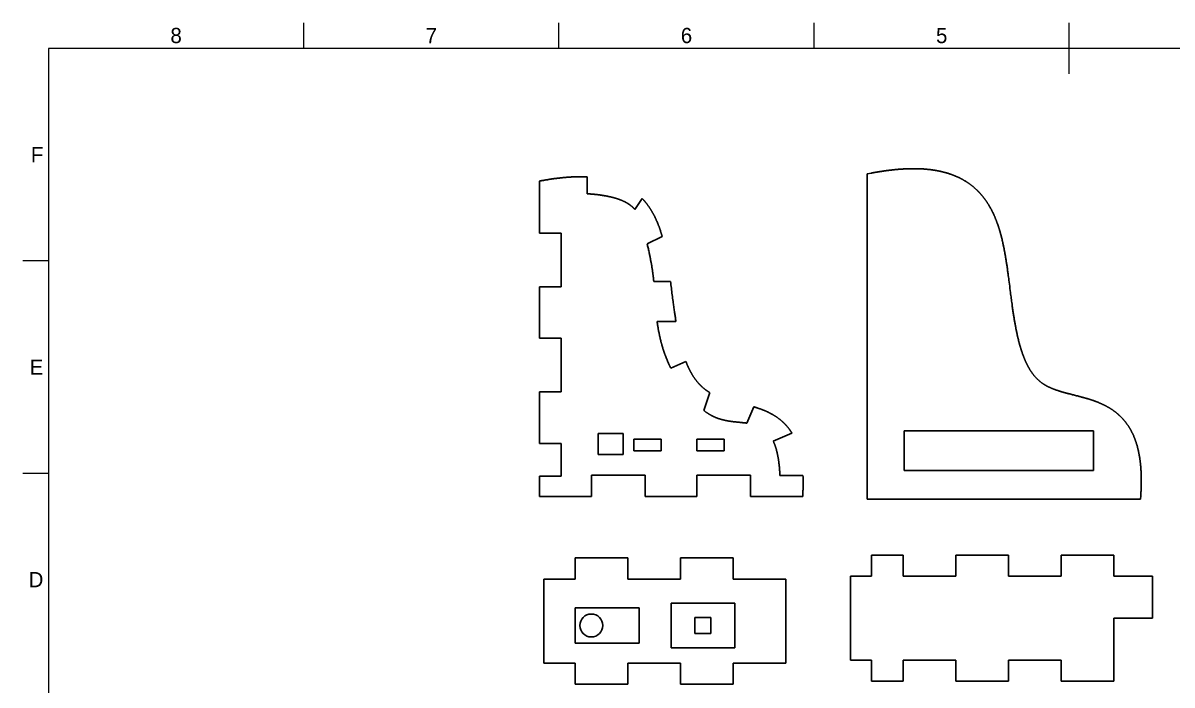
# Model space of a CAD drawing. Header units: inches. Extents: x 0.3 to 16.7, y 0.3 to 10.7.
# Drawn here: x 0.3 to 9.31, y 5.51 to 10.7 of the extents above; entities that cross this region are included whole.
import ezdxf

# ---------------------------------------------------------------- set-up
doc = ezdxf.new("R2010")
doc.units = ezdxf.units.IN
doc.header["$LTSCALE"] = 0.03937
doc.header["$MEASUREMENT"] = 0
doc.layers.add('Border', color=7, linetype='Continuous')
doc.layers.add('Geometries', color=7, linetype='Continuous')
doc.styles.add('Shapr1', font='txt', dxfattribs={"height": 0.119625})

msp = doc.modelspace()

# ---------------------------------------------------------------- linework, layer by layer
at = {"layer": 'Border', "linetype": 'Continuous', "lineweight": 15}
for p, q in [((2.5, 10.5), (2.5, 10.7)), ((4.5, 10.5), (4.5, 10.7)), ((6.5, 10.5), (6.5, 10.7)), ((8.5, 10.3), (8.5, 10.7)), ((16.5, 10.5), (0.5, 10.5)), ((0.5, 10.5), (0.5, 0.5)), ((0.5, 8.8333), (0.3, 8.8333)), ((0.5, 7.1667), (0.3, 7.1667))]:
    msp.add_line(p, q, dxfattribs=at)
at = {"layer": 'Geometries', "linetype": 'Continuous', "lineweight": 25}
for p, q in [((4.3483, 9.4599), (4.3483, 9.0515)), ((4.7213, 9.3598), (4.7213, 9.4928)), ((6.9159, 9.516), (6.9159, 6.9655)), ((5.1528, 9.3231), (5.0953, 9.2364)), ((4.5174, 9.0515), (4.3483, 9.0515)), ((4.5174, 9.0515), (4.5174, 8.6307)), ((5.3094, 9.0263), (5.1918, 8.9682)), ((5.3746, 8.6732), (5.2434, 8.6732)), ((4.3483, 8.6307), (4.3483, 8.2265)), ((4.3483, 8.6307), (4.5174, 8.6307)), ((5.4177, 8.3575), (5.2699, 8.3575)), ((4.5174, 8.2265), (4.3483, 8.2265)), ((4.5174, 8.2265), (4.5174, 7.8057)), ((5.495, 8.0448), (5.3776, 7.9911)), ((4.3483, 7.8057), (4.3483, 7.4015)), ((4.3483, 7.8057), (4.5174, 7.8057)), ((5.683, 7.8009), (5.6358, 7.6598)), ((5.9732, 7.5607), (6.0272, 7.6895)), ((4.8067, 7.3149), (4.8067, 7.4799)), ((5.0044, 7.4799), (4.8067, 7.4799)), ((5.0044, 7.4799), (5.0044, 7.3149)), ((6.3261, 7.4834), (6.1804, 7.4188)), ((7.2047, 7.5018), (7.2047, 7.1883)), ((8.6897, 7.5018), (7.2047, 7.5018)), ((8.6897, 7.1883), (8.6897, 7.5018)), ((4.5174, 7.4015), (4.3483, 7.4015)), ((4.5174, 7.4015), (4.5174, 7.1457)), ((5.0867, 7.4345), (5.0867, 7.3437)), ((5.3012, 7.4345), (5.0867, 7.4345)), ((5.3012, 7.3437), (5.3012, 7.4345)), ((5.7962, 7.4345), (5.5817, 7.4345)), ((5.5817, 7.4345), (5.5817, 7.3437)), ((5.7962, 7.3437), (5.7962, 7.4345)), ((5.0044, 7.3149), (4.8067, 7.3149)), ((5.0867, 7.3437), (5.3012, 7.3437)), ((5.5817, 7.3437), (5.7962, 7.3437)), ((4.3483, 7.1457), (4.3483, 6.9849)), ((4.3483, 7.1457), (4.5174, 7.1457)), ((4.7567, 6.9849), (4.7567, 7.154)), ((4.7567, 7.154), (5.1774, 7.154)), ((5.1774, 7.154), (5.1774, 6.9849)), ((5.5817, 7.154), (6.0024, 7.154)), ((5.5817, 6.9849), (5.5817, 7.154)), ((6.0024, 7.154), (6.0024, 6.9849)), ((6.2323, 7.1498), (6.4128, 7.1498)), ((7.2047, 7.1883), (8.6897, 7.1883)), ((4.3483, 6.9849), (4.7567, 6.9849)), ((5.1774, 6.9849), (5.5817, 6.9849)), ((6.0024, 6.9849), (6.4108, 6.9849)), ((9.0584, 6.9655), (6.9159, 6.9655)), ((4.6284, 6.5033), (5.0409, 6.5033)), ((4.6284, 6.5033), (4.6284, 6.3383)), ((5.0409, 6.5033), (5.0409, 6.3383)), ((5.4534, 6.5033), (5.4534, 6.3383)), ((5.4534, 6.5033), (5.8659, 6.5033)), ((5.8659, 6.5033), (5.8659, 6.3383)), ((6.9507, 6.3609), (6.9507, 6.5259)), ((7.1982, 6.5259), (6.9507, 6.5259)), ((7.1982, 6.5259), (7.1982, 6.3609)), ((7.6107, 6.5259), (7.6107, 6.3609)), ((8.0232, 6.5259), (7.6107, 6.5259)), ((8.0232, 6.5259), (8.0232, 6.3609)), ((8.4357, 6.5259), (8.4357, 6.3609)), ((8.8482, 6.5259), (8.4357, 6.5259)), ((8.8482, 6.5259), (8.8482, 6.3609)), ((4.3816, 5.6783), (4.3816, 6.3383)), ((4.6284, 6.3383), (4.3816, 6.3383)), ((5.4534, 6.3383), (5.0409, 6.3383)), ((6.2784, 6.3383), (5.8659, 6.3383)), ((6.2784, 5.6783), (6.2784, 6.3383)), ((6.9507, 6.3609), (6.7857, 6.3609)), ((6.7857, 5.7009), (6.7857, 6.3609)), ((7.1982, 6.3609), (7.6107, 6.3609)), ((8.0232, 6.3609), (8.4357, 6.3609)), ((8.8482, 6.3609), (9.1511, 6.3609)), ((9.1511, 6.0309), (9.1511, 6.3609)), ((5.8787, 6.1488), (5.3787, 6.1488)), ((5.3787, 6.1488), (5.3787, 5.7988)), ((5.8787, 5.7988), (5.8787, 6.1488)), ((4.6287, 6.1113), (5.1287, 6.1113)), ((4.6287, 5.8363), (4.6287, 6.1113)), ((5.1287, 6.1113), (5.1287, 5.8363)), ((5.5662, 6.0363), (5.5662, 5.9113)), ((5.6912, 6.0363), (5.5662, 6.0363)), ((5.6912, 5.9113), (5.6912, 6.0363)), ((9.1511, 6.0309), (8.8482, 6.0309)), ((8.8482, 5.5359), (8.8482, 6.0309)), ((5.5662, 5.9113), (5.6912, 5.9113)), ((5.1287, 5.8363), (4.6287, 5.8363)), ((5.3787, 5.7988), (5.8787, 5.7988)), ((4.3816, 5.6783), (4.6284, 5.6783)), ((4.6284, 5.5133), (4.6284, 5.6783)), ((5.0409, 5.5133), (5.0409, 5.6783)), ((5.0409, 5.6783), (5.4534, 5.6783)), ((5.4534, 5.5133), (5.4534, 5.6783)), ((5.8659, 5.5133), (5.8659, 5.6783)), ((5.8659, 5.6783), (6.2784, 5.6783)), ((6.9507, 5.7009), (6.7857, 5.7009)), ((6.9507, 5.5359), (6.9507, 5.7009)), ((7.6107, 5.7009), (7.1982, 5.7009)), ((7.1982, 5.5359), (7.1982, 5.7009)), ((7.6107, 5.5359), (7.6107, 5.7009)), ((8.4357, 5.7009), (8.0232, 5.7009)), ((8.0232, 5.5359), (8.0232, 5.7009)), ((8.4357, 5.5359), (8.4357, 5.7009)), ((5.0409, 5.5133), (4.6284, 5.5133)), ((5.4534, 5.5133), (5.8659, 5.5133)), ((6.9507, 5.5359), (7.1982, 5.5359)), ((7.6107, 5.5359), (8.0232, 5.5359)), ((8.8482, 5.5359), (8.4357, 5.5359))]:
    msp.add_line(p, q, dxfattribs=at)
at = {"layer": 'Geometries', "linetype": 'Continuous', "lineweight": 25, "flags": 128}
for points in [[(6.9159, 9.516), (6.9493, 9.5223), (6.956, 9.5236), (6.9627, 9.5248), (6.9694, 9.526), (6.9761, 9.5272), (6.9828, 9.5284), (6.9884, 9.5294), (6.9939, 9.5303), (6.9995, 9.5313), (7.0051, 9.5322), (7.0107, 9.5331), (7.0163, 9.5341), (7.0219, 9.5349), (7.0275, 9.5358), (7.0331, 9.5367), (7.0387, 9.5375), (7.0444, 9.5384), (7.05, 9.5392), (7.0556, 9.54), (7.0612, 9.5408), (7.0668, 9.5415), (7.0724, 9.5423), (7.0781, 9.543), (7.0837, 9.5437), (7.0893, 9.5444), (7.0949, 9.5451), (7.1006, 9.5458), (7.1062, 9.5465), (7.1118, 9.5471), (7.1175, 9.5477), (7.1231, 9.5483), (7.1287, 9.5489), (7.1344, 9.5495), (7.14, 9.55), (7.1457, 9.5506), (7.1513, 9.5511), (7.157, 9.5516), (7.1626, 9.552), (7.1683, 9.5525), (7.174, 9.5529), (7.1796, 9.5533), (7.1853, 9.5537), (7.1902, 9.554), (7.195, 9.5543), (7.1999, 9.5546), (7.2047, 9.5549), (7.2096, 9.5552), (7.2144, 9.5554), (7.2193, 9.5556), (7.2241, 9.5558), (7.229, 9.556), (7.2338, 9.5562), (7.2387, 9.5564), (7.2436, 9.5565), (7.2484, 9.5566), (7.2533, 9.5568), (7.2581, 9.5568), (7.263, 9.5569), (7.2678, 9.557), (7.2727, 9.557), (7.2776, 9.557), (7.2824, 9.557), (7.2873, 9.557), (7.2916, 9.557), (7.2958, 9.5569), (7.3001, 9.5569), (7.3044, 9.5568), (7.3087, 9.5567), (7.3129, 9.5566), (7.3172, 9.5565), (7.3215, 9.5563), (7.326, 9.5562), (7.3305, 9.556), (7.335, 9.5558), (7.3395, 9.5556), (7.344, 9.5553), (7.3485, 9.5551), (7.353, 9.5548), (7.3574, 9.5545), (7.3619, 9.5542), (7.3664, 9.5539), (7.3709, 9.5535), (7.3754, 9.5531), (7.379, 9.5528), (7.3826, 9.5525), (7.3861, 9.5522), (7.3897, 9.5518), (7.3933, 9.5515), (7.3969, 9.5511), (7.4005, 9.5507), (7.404, 9.5503), (7.4076, 9.5499), (7.4112, 9.5494), (7.4148, 9.549), (7.4183, 9.5485), (7.4219, 9.5481), (7.4255, 9.5476), (7.429, 9.5471), (7.4326, 9.5466), (7.4362, 9.546), (7.4398, 9.5455), (7.4434, 9.5449), (7.447, 9.5443), (7.4506, 9.5437), (7.4542, 9.5431), (7.4578, 9.5425), (7.4614, 9.5418), (7.465, 9.5412), (7.4684, 9.5405), (7.4718, 9.5399), (7.4752, 9.5392), (7.4786, 9.5385), (7.482, 9.5378), (7.4853, 9.5371), (7.4887, 9.5364), (7.4921, 9.5356), (7.4955, 9.5349), (7.4988, 9.5341), (7.5022, 9.5333), (7.5056, 9.5325), (7.5089, 9.5317), (7.5123, 9.5308), (7.5156, 9.53), (7.519, 9.5291), (7.5223, 9.5282), (7.5257, 9.5273), (7.529, 9.5264), (7.5323, 9.5255), (7.5356, 9.5245), (7.539, 9.5236), (7.5423, 9.5226), (7.5456, 9.5216), (7.5489, 9.5206), (7.5522, 9.5195), (7.5555, 9.5185), (7.5588, 9.5174), (7.5621, 9.5163), (7.5653, 9.5152), (7.5686, 9.5141), (7.5719, 9.513), (7.5751, 9.5118), (7.5784, 9.5107), (7.5816, 9.5095), (7.5849, 9.5083), (7.5881, 9.507), (7.5913, 9.5058), (7.5945, 9.5045), (7.5978, 9.5033), (7.601, 9.502), (7.6042, 9.5007), (7.6074, 9.4993), (7.6106, 9.498), (7.6137, 9.4966), (7.6169, 9.4952), (7.62, 9.4938), (7.6231, 9.4924), (7.6263, 9.491), (7.6294, 9.4895), (7.6325, 9.4881), (7.6356, 9.4866), (7.6386, 9.4851), (7.6411, 9.4839), (7.6436, 9.4827), (7.646, 9.4814), (7.6484, 9.4802), (7.6509, 9.4789), (7.6533, 9.4776), (7.6558, 9.4763), (7.6582, 9.475), (7.6606, 9.4737), (7.663, 9.4724), (7.6659, 9.4708), (7.6687, 9.4692), (7.6715, 9.4676), (7.6743, 9.466), (7.6771, 9.4643), (7.6799, 9.4627), (7.6826, 9.461), (7.6854, 9.4593), (7.6882, 9.4576), (7.6909, 9.4559), (7.6936, 9.4541), (7.6963, 9.4524), (7.6991, 9.4506), (7.7018, 9.4488), (7.7045, 9.447), (7.7072, 9.4452), (7.7099, 9.4433), (7.7125, 9.4415), (7.7152, 9.4396), (7.7178, 9.4377), (7.7204, 9.4358), (7.723, 9.4339), (7.7256, 9.432), (7.7282, 9.43), (7.7308, 9.428), (7.7333, 9.4261), (7.7359, 9.4241), (7.7384, 9.4221), (7.741, 9.42), (7.7435, 9.418), (7.746, 9.4159), (7.7485, 9.4138), (7.751, 9.4117), (7.7535, 9.4096), (7.7559, 9.4075), (7.7583, 9.4054), (7.7608, 9.4032), (7.7632, 9.401), (7.7656, 9.3989), (7.7679, 9.3967), (7.7703, 9.3945), (7.7727, 9.3922), (7.775, 9.39), (7.7773, 9.3877), (7.7797, 9.3855), (7.782, 9.3832), (7.7843, 9.3809), (7.7866, 9.3785), (7.7886, 9.3765), (7.7905, 9.3745), (7.7925, 9.3724), (7.7945, 9.3703), (7.7964, 9.3682), (7.7984, 9.3661), (7.8003, 9.364), (7.8022, 9.3619), (7.8041, 9.3598), (7.806, 9.3577), (7.8079, 9.3555), (7.8097, 9.3534), (7.8116, 9.3512), (7.8134, 9.3491), (7.8153, 9.3469), (7.8171, 9.3447), (7.8189, 9.3425), (7.8207, 9.3402), (7.8226, 9.338), (7.8243, 9.3358), (7.8261, 9.3336), (7.8278, 9.3314), (7.8295, 9.3292), (7.8312, 9.3269), (7.8329, 9.3247), (7.8346, 9.3225), (7.8363, 9.3202), (7.838, 9.318), (7.8396, 9.3157), (7.8412, 9.3134), (7.8433, 9.3106), (7.8453, 9.3077), (7.8473, 9.3049), (7.8493, 9.302), (7.8513, 9.2991), (7.8533, 9.2962), (7.8552, 9.2932), (7.8571, 9.2903), (7.859, 9.2873), (7.8609, 9.2844), (7.8628, 9.2814), (7.8647, 9.2785), (7.8665, 9.2755), (7.8683, 9.2725), (7.8701, 9.2695), (7.8719, 9.2665), (7.8737, 9.2635), (7.8755, 9.2605), (7.8772, 9.2574), (7.8789, 9.2544), (7.8807, 9.2513), (7.8824, 9.2482), (7.8841, 9.2452), (7.8857, 9.2421), (7.8875, 9.2388), (7.8893, 9.2355), (7.891, 9.2322), (7.8927, 9.2288), (7.8944, 9.2255), (7.8961, 9.2222), (7.8977, 9.2188), (7.8994, 9.2155), (7.901, 9.2121), (7.9026, 9.2088), (7.9042, 9.2054), (7.9058, 9.202), (7.9074, 9.1986), (7.9089, 9.1952), (7.9105, 9.1918), (7.9121, 9.1881), (7.9137, 9.1844), (7.9153, 9.1807), (7.9169, 9.177), (7.9184, 9.1733), (7.92, 9.1696), (7.9215, 9.1659), (7.923, 9.1622), (7.9245, 9.1585), (7.926, 9.1548), (7.9274, 9.151), (7.9289, 9.1473), (7.9303, 9.1435), (7.9317, 9.1397), (7.9331, 9.136), (7.9346, 9.1319), (7.936, 9.1279), (7.9375, 9.1238), (7.9389, 9.1197), (7.9403, 9.1156), (7.9417, 9.1115), (7.9431, 9.1074), (7.9445, 9.1033), (7.9458, 9.0992), (7.9471, 9.0951), (7.9484, 9.091), (7.9497, 9.0869), (7.951, 9.0828), (7.9523, 9.0786), (7.9535, 9.0745), (7.9548, 9.0704), (7.9562, 9.0656), (7.9575, 9.0609), (7.9589, 9.0562), (7.9602, 9.0514), (7.9616, 9.0466), (7.9629, 9.0419), (7.9641, 9.0371), (7.9654, 9.0323), (7.9667, 9.0275), (7.9679, 9.0227), (7.9692, 9.0178), (7.9704, 9.013), (7.9716, 9.0082), (7.9727, 9.0033), (7.9739, 8.9985), (7.975, 8.9937), (7.9761, 8.9889), (7.9772, 8.9841), (7.9783, 8.9793), (7.9794, 8.9745), (7.9805, 8.9697), (7.9817, 8.964), (7.9829, 8.9584), (7.9841, 8.9528), (7.9853, 8.9471), (7.9864, 8.9415), (7.9876, 8.9358), (7.9887, 8.9302), (7.9898, 8.9245), (7.9909, 8.9189), (7.9919, 8.9132), (7.993, 8.9076), (7.994, 8.9019), (7.9951, 8.8962), (7.9961, 8.8905), (7.9971, 8.8848), (7.9981, 8.8792), (7.9991, 8.8735), (8, 8.8678), (8.0012, 8.8609), (8.0023, 8.8541), (8.0034, 8.8473), (8.0045, 8.8405), (8.0056, 8.8337), (8.0066, 8.8268), (8.0077, 8.82), (8.0087, 8.8132), (8.0098, 8.8063), (8.0108, 8.7995), (8.012, 8.791), (8.0133, 8.7824), (8.0145, 8.7739), (8.0157, 8.7653), (8.0169, 8.7568), (8.018, 8.7482), (8.0192, 8.7396), (8.0203, 8.7311), (8.0219, 8.719), (8.0235, 8.7069), (8.0251, 8.6948), (8.0267, 8.6827), (8.0287, 8.6666), (8.0308, 8.6505), (8.0329, 8.6344), (8.0349, 8.6182), (8.037, 8.6021), (8.039, 8.586), (8.0405, 8.5746), (8.042, 8.5632), (8.0435, 8.5517), (8.045, 8.5403), (8.0465, 8.5289), (8.048, 8.5175), (8.0495, 8.5061), (8.0511, 8.4947), (8.0523, 8.4856), (8.0536, 8.4764), (8.0549, 8.4673), (8.0562, 8.4582), (8.0575, 8.4491), (8.0588, 8.4405), (8.0601, 8.432), (8.0614, 8.4234), (8.0627, 8.4149), (8.0637, 8.4081), (8.0648, 8.4013), (8.0659, 8.3944), (8.067, 8.3876), (8.0681, 8.3808), (8.0692, 8.374), (8.0703, 8.3672), (8.0715, 8.3603), (8.0727, 8.3535), (8.0739, 8.3467), (8.0751, 8.3399), (8.0763, 8.3331), (8.0775, 8.3263), (8.0788, 8.3195), (8.0801, 8.3127), (8.0812, 8.3071), (8.0823, 8.3014), (8.0834, 8.2958), (8.0845, 8.2901), (8.0856, 8.2845), (8.0868, 8.2788), (8.088, 8.2732), (8.0892, 8.2676), (8.0904, 8.2619), (8.0916, 8.2563), (8.0928, 8.2507), (8.0941, 8.2451), (8.0952, 8.2402), (8.0963, 8.2354), (8.0974, 8.2306), (8.0986, 8.2258), (8.0997, 8.221), (8.1009, 8.2162), (8.1021, 8.2114), (8.1033, 8.2066), (8.1045, 8.2018), (8.1057, 8.197), (8.107, 8.1923), (8.1083, 8.1875), (8.1096, 8.1827), (8.1109, 8.1779), (8.1121, 8.1736), (8.1133, 8.1694), (8.1145, 8.1651), (8.1157, 8.1609), (8.1169, 8.1566), (8.1182, 8.1524), (8.1195, 8.1482), (8.1208, 8.1439), (8.1221, 8.1397), (8.1234, 8.1355), (8.1248, 8.1313), (8.1261, 8.1271), (8.1273, 8.1237), (8.1284, 8.1203), (8.1295, 8.117), (8.1307, 8.1136), (8.1318, 8.1103), (8.133, 8.1069), (8.1342, 8.1036), (8.1354, 8.1003), (8.1366, 8.0969), (8.1378, 8.0936), (8.139, 8.0903), (8.1403, 8.087), (8.1415, 8.0837), (8.1428, 8.0804), (8.1441, 8.0771), (8.1454, 8.0737), (8.1468, 8.0704), (8.1481, 8.0671), (8.1495, 8.0638), (8.1509, 8.0605), (8.1523, 8.0572), (8.1537, 8.0539), (8.1551, 8.0506), (8.1566, 8.0473), (8.158, 8.044), (8.1593, 8.0414), (8.1605, 8.0387), (8.1617, 8.0361), (8.163, 8.0334), (8.1642, 8.0308), (8.1655, 8.0282), (8.1668, 8.0255), (8.1681, 8.0229), (8.1694, 8.0203), (8.1707, 8.0177), (8.172, 8.0151), (8.1734, 8.0125), (8.1747, 8.0099), (8.1761, 8.0073), (8.1775, 8.0047), (8.1789, 8.0022), (8.1803, 7.9996), (8.1817, 7.9971), (8.1832, 7.9945), (8.1846, 7.992), (8.1861, 7.9895), (8.1876, 7.9869), (8.1891, 7.9844), (8.1906, 7.9819), (8.1921, 7.9794), (8.1937, 7.977), (8.1952, 7.9745), (8.1968, 7.972), (8.1984, 7.9696), (8.2, 7.9671), (8.2016, 7.9647), (8.2033, 7.9623), (8.2049, 7.9599), (8.2066, 7.9575), (8.2083, 7.9551), (8.21, 7.9527), (8.2114, 7.9507), (8.2129, 7.9488), (8.2144, 7.9468), (8.2158, 7.9448), (8.2173, 7.9429), (8.2188, 7.941), (8.2203, 7.939), (8.2219, 7.9371), (8.2234, 7.9352), (8.2249, 7.9333), (8.2265, 7.9314), (8.2281, 7.9296), (8.2297, 7.9277), (8.2313, 7.9258), (8.2329, 7.924), (8.2345, 7.9222), (8.236, 7.9205), (8.2376, 7.9188), (8.2392, 7.917), (8.2408, 7.9153), (8.2424, 7.9136), (8.244, 7.9119), (8.2457, 7.9103), (8.2473, 7.9086), (8.249, 7.9069), (8.2507, 7.9053), (8.2523, 7.9037), (8.254, 7.902), (8.2557, 7.9004), (8.2575, 7.8989), (8.2592, 7.8973), (8.2609, 7.8957), (8.2627, 7.8942), (8.2644, 7.8926), (8.2662, 7.8911), (8.268, 7.8896), (8.2698, 7.8881), (8.2716, 7.8866), (8.2735, 7.8851), (8.2753, 7.8837), (8.2771, 7.8822), (8.279, 7.8808), (8.2809, 7.8794), (8.2827, 7.878), (8.2846, 7.8766), (8.2865, 7.8752), (8.2884, 7.8739), (8.2904, 7.8725), (8.2923, 7.8712), (8.2943, 7.8699), (8.2962, 7.8686), (8.2983, 7.8672), (8.3005, 7.8658), (8.3026, 7.8645), (8.3048, 7.8632), (8.3069, 7.8619), (8.3091, 7.8606), (8.3113, 7.8593), (8.3135, 7.858), (8.3157, 7.8567), (8.3179, 7.8555), (8.3201, 7.8543), (8.3224, 7.8531), (8.3245, 7.8519), (8.3266, 7.8508), (8.3287, 7.8497), (8.3309, 7.8486), (8.333, 7.8476), (8.3352, 7.8465), (8.3373, 7.8455), (8.3395, 7.8444), (8.3416, 7.8434), (8.3438, 7.8424), (8.3465, 7.8411), (8.3492, 7.8399), (8.352, 7.8387), (8.3547, 7.8375), (8.3574, 7.8363), (8.3602, 7.8351), (8.363, 7.8339), (8.3657, 7.8328), (8.3685, 7.8317), (8.3713, 7.8306), (8.3741, 7.8295), (8.3768, 7.8284), (8.3796, 7.8273), (8.3824, 7.8263), (8.3852, 7.8252), (8.388, 7.8242), (8.3913, 7.823), (8.3946, 7.8218), (8.3979, 7.8207), (8.4012, 7.8195), (8.4046, 7.8184), (8.4079, 7.8173), (8.4112, 7.8162), (8.415, 7.8149), (8.4188, 7.8137), (8.4226, 7.8125), (8.4264, 7.8113), (8.4302, 7.8102), (8.434, 7.809), (8.4386, 7.8076), (8.4432, 7.8063), (8.4478, 7.8049), (8.4524, 7.8036), (8.457, 7.8023), (8.4616, 7.801), (8.4662, 7.7997), (8.4708, 7.7985), (8.4754, 7.7972), (8.4801, 7.796), (8.4859, 7.7944), (8.4917, 7.7929), (8.4975, 7.7914), (8.5033, 7.7899), (8.511, 7.7879), (8.5187, 7.7859), (8.5264, 7.7839), (8.5342, 7.7819), (8.5419, 7.78), (8.5496, 7.778), (8.5573, 7.776), (8.5651, 7.774), (8.5712, 7.7724), (8.5774, 7.7708), (8.5836, 7.7692), (8.5897, 7.7675), (8.5959, 7.7659), (8.6009, 7.7645), (8.6058, 7.7632), (8.6107, 7.7618), (8.6157, 7.7604), (8.6206, 7.759), (8.6255, 7.7576), (8.6304, 7.7562), (8.6354, 7.7548), (8.6403, 7.7533), (8.6452, 7.7518), (8.6493, 7.7506), (8.6533, 7.7493), (8.6574, 7.7481), (8.6615, 7.7468), (8.6655, 7.7455), (8.6696, 7.7441), (8.6737, 7.7428), (8.6777, 7.7415), (8.6818, 7.7401), (8.6858, 7.7387), (8.6899, 7.7373), (8.6939, 7.7359), (8.6973, 7.7346), (8.7007, 7.7334), (8.7041, 7.7322), (8.7075, 7.7309), (8.7109, 7.7296), (8.7143, 7.7283), (8.7177, 7.727), (8.7211, 7.7257), (8.7244, 7.7243), (8.7278, 7.723), (8.7311, 7.7216), (8.7345, 7.7202), (8.7378, 7.7188), (8.7412, 7.7174), (8.7445, 7.716), (8.7478, 7.7145), (8.7511, 7.713), (8.7544, 7.7115), (8.7577, 7.71), (8.761, 7.7085), (8.7636, 7.7073), (8.7662, 7.706), (8.7688, 7.7048), (8.7714, 7.7035), (8.774, 7.7022), (8.7766, 7.7009), (8.7792, 7.6996), (8.7818, 7.6983), (8.7844, 7.697), (8.7869, 7.6956), (8.7895, 7.6943), (8.7921, 7.6929), (8.7946, 7.6915), (8.7971, 7.6901), (8.7997, 7.6887), (8.8022, 7.6873), (8.8047, 7.6858), (8.8072, 7.6844), (8.8097, 7.6829), (8.8122, 7.6814), (8.8148, 7.6799), (8.8174, 7.6783), (8.82, 7.6767), (8.8225, 7.6751), (8.8251, 7.6735), (8.8276, 7.6719), (8.8302, 7.6702), (8.8327, 7.6685), (8.8352, 7.6669), (8.8377, 7.6652), (8.8402, 7.6635), (8.8427, 7.6617), (8.8452, 7.66), (8.8477, 7.6582), (8.8501, 7.6565), (8.8525, 7.6547), (8.8548, 7.653), (8.8571, 7.6513), (8.8594, 7.6495), (8.8617, 7.6478), (8.864, 7.646), (8.8663, 7.6442), (8.8686, 7.6424), (8.8708, 7.6406), (8.873, 7.6387), (8.8753, 7.6369), (8.8775, 7.635), (8.8797, 7.6331), (8.8819, 7.6312), (8.8841, 7.6293), (8.8863, 7.6274), (8.8884, 7.6254), (8.8906, 7.6235), (8.8927, 7.6215), (8.8948, 7.6195), (8.8969, 7.6176), (8.899, 7.6155), (8.9011, 7.6135), (8.9032, 7.6115), (8.9052, 7.6095), (8.9073, 7.6074), (8.9093, 7.6053), (8.9113, 7.6032), (8.9133, 7.6011), (8.9153, 7.599), (8.9173, 7.5969), (8.9193, 7.5947), (8.9212, 7.5926), (8.9231, 7.5904), (8.925, 7.5882), (8.9269, 7.5861), (8.9288, 7.5839), (8.9307, 7.5816), (8.9326, 7.5794), (8.9344, 7.5772), (8.9362, 7.5749), (8.9381, 7.5727), (8.9399, 7.5704), (8.9417, 7.5681), (8.9434, 7.5658), (8.9452, 7.5634), (8.947, 7.561), (8.9488, 7.5586), (8.9506, 7.5562), (8.9523, 7.5538), (8.954, 7.5514), (8.9557, 7.5489), (8.9574, 7.5465), (8.9591, 7.544), (8.9608, 7.5415), (8.9624, 7.539), (8.9641, 7.5365), (8.9657, 7.534), (8.9673, 7.5315), (8.9689, 7.5289), (8.9705, 7.5264), (8.9721, 7.5238), (8.9737, 7.5211), (8.9753, 7.5184), (8.9768, 7.5158), (8.9784, 7.5131), (8.9799, 7.5104), (8.9814, 7.5077), (8.9829, 7.505), (8.9844, 7.5022), (8.9858, 7.4995), (8.9873, 7.4968), (8.9887, 7.494), (8.9901, 7.4912), (8.9915, 7.4885), (8.9929, 7.4857), (8.9943, 7.4829), (8.9956, 7.4801), (8.9969, 7.4773), (8.9982, 7.4745), (8.9995, 7.4717), (9.0008, 7.4689), (9.0021, 7.4661), (9.0033, 7.4632), (9.0046, 7.4604), (9.0058, 7.4575), (9.007, 7.4547), (9.0082, 7.4518), (9.0093, 7.4489), (9.0105, 7.446), (9.0116, 7.4432), (9.0127, 7.4403), (9.0139, 7.4374), (9.0149, 7.4345), (9.016, 7.4316), (9.0171, 7.4287), (9.0181, 7.4258), (9.0192, 7.4228), (9.0202, 7.4199), (9.0212, 7.417), (9.0222, 7.4141), (9.0231, 7.4111), (9.0241, 7.4082), (9.0251, 7.4052), (9.026, 7.4022), (9.0269, 7.3993), (9.0279, 7.3961), (9.0288, 7.3929), (9.0298, 7.3897), (9.0307, 7.3865), (9.0316, 7.3833), (9.0325, 7.3801), (9.0334, 7.3769), (9.0342, 7.3737), (9.0351, 7.3705), (9.0359, 7.3673), (9.0367, 7.364), (9.0375, 7.3608), (9.0383, 7.3576), (9.0391, 7.3543), (9.0399, 7.3511), (9.0406, 7.3477), (9.0414, 7.3444), (9.0421, 7.341), (9.0429, 7.3376), (9.0436, 7.3342), (9.0443, 7.3309), (9.045, 7.3275), (9.0456, 7.3241), (9.0463, 7.3207), (9.0469, 7.3173), (9.0475, 7.3139), (9.0482, 7.3106), (9.0489, 7.3065), (9.0496, 7.3024), (9.0503, 7.2983), (9.0509, 7.2942), (9.0516, 7.2901), (9.0522, 7.286), (9.0528, 7.2819), (9.0534, 7.2778), (9.054, 7.2737), (9.0545, 7.2695), (9.0551, 7.2654), (9.0556, 7.2613), (9.0561, 7.2572), (9.0566, 7.2531), (9.057, 7.249), (9.0575, 7.2449), (9.0579, 7.2408), (9.0583, 7.2367), (9.0587, 7.2325), (9.0591, 7.2284), (9.0595, 7.2243), (9.0599, 7.2202), (9.0602, 7.2161), (9.0605, 7.2119), (9.0608, 7.2078), (9.0611, 7.2037), (9.0614, 7.1995), (9.0617, 7.1954), (9.0619, 7.1912), (9.0622, 7.1871), (9.0624, 7.183), (9.0626, 7.1788), (9.0628, 7.1747), (9.063, 7.1706), (9.0632, 7.1664), (9.0634, 7.1613), (9.0635, 7.1561), (9.0637, 7.1509), (9.0638, 7.1457), (9.0639, 7.1406), (9.064, 7.1354), (9.0641, 7.1302), (9.0642, 7.1251), (9.0642, 7.1199), (9.0642, 7.1147), (9.0643, 7.1095), (9.0642, 7.1043), (9.0642, 7.0988), (9.0642, 7.0933), (9.0641, 7.0878), (9.064, 7.0823), (9.0639, 7.0768), (9.0638, 7.0713), (9.0636, 7.0658), (9.0635, 7.0603), (9.0633, 7.0548), (9.0631, 7.0493), (9.0629, 7.0438), (9.0626, 7.0383), (9.0624, 7.0328), (9.0621, 7.0273), (9.0618, 7.0218), (9.0615, 7.0163), (9.0612, 7.0112), (9.0609, 7.0062), (9.0606, 7.0011), (9.0603, 6.996), (9.06, 6.9909), (9.0584, 6.9655)], [(4.3483, 9.4599), (4.3544, 9.461), (4.3605, 9.4621), (4.3666, 9.4633), (4.3727, 9.4644), (4.3788, 9.4655), (4.385, 9.4665), (4.3911, 9.4676), (4.3972, 9.4686), (4.4033, 9.4696), (4.4095, 9.4706), (4.4156, 9.4716), (4.4217, 9.4726), (4.4279, 9.4736), (4.434, 9.4745), (4.4402, 9.4754), (4.4459, 9.4762), (4.4517, 9.4771), (4.4574, 9.4779), (4.4632, 9.4787), (4.469, 9.4794), (4.4747, 9.4802), (4.4805, 9.4809), (4.4863, 9.4817), (4.4921, 9.4824), (4.4979, 9.4831), (4.5036, 9.4837), (4.5094, 9.4844), (4.5152, 9.485), (4.521, 9.4856), (4.5268, 9.4862), (4.5326, 9.4868), (4.5373, 9.4872), (4.5419, 9.4876), (4.5465, 9.4881), (4.5512, 9.4885), (4.5558, 9.4889), (4.5604, 9.4892), (4.5651, 9.4896), (4.5697, 9.49), (4.5744, 9.4903), (4.579, 9.4906), (4.5837, 9.4909), (4.5883, 9.4912), (4.593, 9.4915), (4.5976, 9.4918), (4.6023, 9.492), (4.6069, 9.4922), (4.6116, 9.4925), (4.6163, 9.4927), (4.6209, 9.4928), (4.6256, 9.493), (4.6304, 9.4932), (4.6351, 9.4933), (4.6399, 9.4934), (4.6447, 9.4936), (4.6495, 9.4937), (4.6543, 9.4937), (4.659, 9.4938), (4.6638, 9.4938), (4.6686, 9.4938), (4.6734, 9.4938), (4.6782, 9.4938), (4.6829, 9.4938), (4.6877, 9.4937), (4.6925, 9.4937), (4.6973, 9.4936), (4.7013, 9.4935), (4.7053, 9.4934), (4.7093, 9.4932), (4.7133, 9.4931), (4.7173, 9.4929), (4.7213, 9.4928)], [(4.7213, 9.3598), (4.7259, 9.3596), (4.7306, 9.3594), (4.7353, 9.3591), (4.74, 9.3589), (4.7447, 9.3586), (4.7493, 9.3583), (4.7533, 9.358), (4.7574, 9.3577), (4.7614, 9.3574), (4.7654, 9.3571), (4.7694, 9.3567), (4.7734, 9.3564), (4.7774, 9.356), (4.7814, 9.3556), (4.7854, 9.3552), (4.7894, 9.3548), (4.7934, 9.3544), (4.7974, 9.3539), (4.8014, 9.3534), (4.8053, 9.353), (4.8094, 9.3525), (4.8134, 9.352), (4.8174, 9.3514), (4.8214, 9.3509), (4.8254, 9.3503), (4.8294, 9.3497), (4.8334, 9.3492), (4.8374, 9.3485), (4.8415, 9.3479), (4.8455, 9.3473), (4.8495, 9.3466), (4.8535, 9.3459), (4.8575, 9.3452), (4.8615, 9.3445), (4.8655, 9.3437), (4.8695, 9.343), (4.8735, 9.3422), (4.8775, 9.3414), (4.8815, 9.3406), (4.8855, 9.3398), (4.8895, 9.3389), (4.893, 9.3382), (4.8964, 9.3374), (4.8999, 9.3366), (4.9034, 9.3358), (4.9068, 9.335), (4.9103, 9.3342), (4.9138, 9.3333), (4.9172, 9.3324), (4.9207, 9.3315), (4.9242, 9.3306), (4.9277, 9.3297), (4.9311, 9.3287), (4.9339, 9.328), (4.9367, 9.3272), (4.9395, 9.3264), (4.9422, 9.3256), (4.945, 9.3248), (4.948, 9.3238), (4.9511, 9.3229), (4.9541, 9.322), (4.9571, 9.321), (4.9595, 9.3202), (4.9619, 9.3194), (4.9643, 9.3186), (4.9667, 9.3178), (4.9691, 9.3169), (4.9715, 9.3161), (4.9739, 9.3152), (4.9763, 9.3144), (4.9786, 9.3135), (4.981, 9.3126), (4.9834, 9.3117), (4.9858, 9.3107), (4.9881, 9.3098), (4.9905, 9.3088), (4.9929, 9.3078), (4.9952, 9.3069), (4.9976, 9.3058), (5, 9.3048), (5.0023, 9.3038), (5.0046, 9.3027), (5.007, 9.3016), (5.0093, 9.3005), (5.0116, 9.2994), (5.0139, 9.2983), (5.0162, 9.2972), (5.0181, 9.2962), (5.0201, 9.2952), (5.022, 9.2942), (5.0238, 9.2932), (5.0257, 9.2922), (5.0276, 9.2912), (5.0295, 9.2901), (5.0314, 9.2891), (5.0333, 9.288), (5.0351, 9.2869), (5.037, 9.2858), (5.0389, 9.2846), (5.0404, 9.2837), (5.042, 9.2827), (5.0435, 9.2817), (5.0451, 9.2807), (5.0466, 9.2797), (5.0481, 9.2787), (5.0496, 9.2776), (5.0511, 9.2766), (5.0526, 9.2756), (5.0541, 9.2745), (5.0556, 9.2734), (5.0571, 9.2723), (5.0586, 9.2712), (5.06, 9.2701), (5.0615, 9.269), (5.063, 9.2679), (5.0644, 9.2667), (5.0659, 9.2655), (5.0673, 9.2643), (5.0687, 9.2632), (5.0702, 9.2619), (5.0716, 9.2607), (5.073, 9.2595), (5.0744, 9.2582), (5.0758, 9.2569), (5.0772, 9.2557), (5.0785, 9.2544), (5.0799, 9.2531), (5.0812, 9.2517), (5.0826, 9.2504), (5.0839, 9.2491), (5.0852, 9.2477), (5.0865, 9.2464), (5.0878, 9.245), (5.089, 9.2436), (5.0903, 9.2422), (5.0916, 9.2408), (5.0929, 9.2393), (5.0941, 9.2378), (5.0953, 9.2364)], [(5.1528, 9.3231), (5.1548, 9.321), (5.1568, 9.3188), (5.1588, 9.3167), (5.1608, 9.3145), (5.1628, 9.3123), (5.1647, 9.3101), (5.1667, 9.3079), (5.1686, 9.3057), (5.1705, 9.3035), (5.1725, 9.3012), (5.1744, 9.299), (5.1763, 9.2967), (5.1781, 9.2944), (5.18, 9.2921), (5.1819, 9.2898), (5.1837, 9.2875), (5.1855, 9.2852), (5.1873, 9.2829), (5.1891, 9.2806), (5.1909, 9.2782), (5.1927, 9.2759), (5.1944, 9.2735), (5.1962, 9.2711), (5.1979, 9.2688), (5.1997, 9.2664), (5.2014, 9.264), (5.2031, 9.2616), (5.2048, 9.2591), (5.2064, 9.2567), (5.2081, 9.2543), (5.2097, 9.2518), (5.2114, 9.2494), (5.213, 9.2469), (5.2146, 9.2445), (5.2162, 9.242), (5.2178, 9.2395), (5.2194, 9.237), (5.2209, 9.2345), (5.2225, 9.232), (5.224, 9.2295), (5.2255, 9.227), (5.2271, 9.2244), (5.2286, 9.2219), (5.2301, 9.2194), (5.2315, 9.2168), (5.2331, 9.2141), (5.2346, 9.2113), (5.2362, 9.2086), (5.2377, 9.2059), (5.2392, 9.2031), (5.2407, 9.2003), (5.2422, 9.1976), (5.2437, 9.1948), (5.2451, 9.192), (5.2466, 9.1892), (5.248, 9.1864), (5.2494, 9.1836), (5.2508, 9.1808), (5.2522, 9.178), (5.2536, 9.1752), (5.255, 9.1722), (5.2565, 9.1692), (5.2579, 9.1662), (5.2593, 9.1632), (5.2606, 9.1603), (5.262, 9.1573), (5.2634, 9.1542), (5.2647, 9.1512), (5.2661, 9.1482), (5.2674, 9.1452), (5.2687, 9.1422), (5.27, 9.1391), (5.2715, 9.1355), (5.273, 9.1318), (5.2745, 9.1282), (5.276, 9.1245), (5.2775, 9.1208), (5.2789, 9.1171), (5.2804, 9.1134), (5.2818, 9.1097), (5.2832, 9.106), (5.2846, 9.1023), (5.286, 9.0986), (5.2873, 9.0949), (5.2886, 9.0912), (5.29, 9.0874), (5.2913, 9.0837), (5.2926, 9.08), (5.2939, 9.0762), (5.2951, 9.0725), (5.2964, 9.0687), (5.2976, 9.065), (5.2988, 9.0611), (5.3001, 9.0573), (5.3013, 9.0534), (5.3025, 9.0495), (5.3037, 9.0457), (5.3049, 9.0418), (5.306, 9.0379), (5.3072, 9.0341), (5.3083, 9.0302), (5.3094, 9.0263)], [(5.1918, 8.9682), (5.1936, 8.9601), (5.1955, 8.952), (5.1974, 8.9439), (5.1992, 8.9358), (5.201, 8.9277), (5.2028, 8.9196), (5.2046, 8.9114), (5.2063, 8.9033), (5.2081, 8.8952), (5.2094, 8.8891), (5.2106, 8.883), (5.2119, 8.8769), (5.2132, 8.8708), (5.2144, 8.8647), (5.2156, 8.8586), (5.2168, 8.8525), (5.218, 8.8464), (5.2192, 8.8403), (5.2204, 8.8342), (5.2216, 8.828), (5.2227, 8.8219), (5.2236, 8.817), (5.2245, 8.8121), (5.2254, 8.8072), (5.2262, 8.8023), (5.2271, 8.7974), (5.2279, 8.7925), (5.2287, 8.7876), (5.2295, 8.7826), (5.2303, 8.7777), (5.2311, 8.7728), (5.2319, 8.7679), (5.2326, 8.7629), (5.2334, 8.758), (5.2341, 8.7531), (5.2348, 8.7481), (5.2355, 8.7432), (5.2362, 8.7382), (5.2368, 8.7332), (5.2375, 8.7282), (5.2381, 8.7232), (5.2387, 8.7182), (5.2393, 8.7132), (5.2399, 8.7082), (5.2404, 8.7032), (5.2409, 8.6982), (5.2415, 8.6932), (5.242, 8.6882), (5.2424, 8.6832), (5.2429, 8.6782), (5.2434, 8.6732)], [(5.3746, 8.6732), (5.3763, 8.66), (5.378, 8.6468), (5.3797, 8.6337), (5.3814, 8.6205), (5.3831, 8.6073), (5.3847, 8.5942), (5.3864, 8.581), (5.3881, 8.5678), (5.3898, 8.5547), (5.3915, 8.5415), (5.3932, 8.5283), (5.3949, 8.5152), (5.3962, 8.5053), (5.3975, 8.4954), (5.3989, 8.4856), (5.4002, 8.4757), (5.4016, 8.4658), (5.4029, 8.456), (5.4043, 8.4461), (5.4057, 8.4362), (5.4068, 8.4284), (5.408, 8.4205), (5.4091, 8.4126), (5.4103, 8.4047), (5.4115, 8.3968), (5.4127, 8.389), (5.4139, 8.3811), (5.4151, 8.3732), (5.4164, 8.3653), (5.4177, 8.3575)], [(5.2699, 8.3575), (5.2705, 8.3528), (5.2712, 8.3481), (5.2718, 8.3435), (5.2725, 8.3388), (5.2732, 8.3341), (5.274, 8.3294), (5.2747, 8.3248), (5.2754, 8.3201), (5.2762, 8.3155), (5.277, 8.3108), (5.2777, 8.3062), (5.2785, 8.3015), (5.2793, 8.2968), (5.2802, 8.2922), (5.281, 8.2876), (5.2819, 8.2829), (5.2828, 8.2783), (5.2836, 8.2736), (5.2846, 8.269), (5.2855, 8.2643), (5.2864, 8.2597), (5.2874, 8.255), (5.2884, 8.2504), (5.2893, 8.2458), (5.2904, 8.2411), (5.2914, 8.2365), (5.2924, 8.2319), (5.2935, 8.2273), (5.2946, 8.2226), (5.2957, 8.218), (5.2968, 8.2134), (5.2979, 8.2088), (5.299, 8.2042), (5.3002, 8.1996), (5.3014, 8.195), (5.3024, 8.1912), (5.3034, 8.1874), (5.3045, 8.1835), (5.3055, 8.1797), (5.3066, 8.1759), (5.3076, 8.1721), (5.3087, 8.1682), (5.3099, 8.1643), (5.311, 8.1605), (5.3122, 8.1566), (5.3133, 8.1528), (5.3145, 8.1489), (5.3157, 8.1451), (5.3169, 8.1412), (5.3181, 8.1374), (5.3194, 8.1336), (5.3206, 8.1297), (5.3219, 8.1259), (5.3232, 8.1221), (5.3245, 8.1183), (5.3258, 8.1145), (5.3271, 8.1107), (5.3285, 8.1069), (5.3298, 8.1031), (5.3312, 8.0993), (5.3326, 8.0955), (5.334, 8.0917), (5.3354, 8.0879), (5.3369, 8.0842), (5.3383, 8.0804), (5.3398, 8.0766), (5.3413, 8.0728), (5.3428, 8.0691), (5.3443, 8.0653), (5.3459, 8.0615), (5.3474, 8.0578), (5.349, 8.054), (5.3505, 8.0503), (5.3521, 8.0465), (5.3537, 8.0428), (5.3553, 8.0391), (5.357, 8.0354), (5.3586, 8.0317), (5.3603, 8.028), (5.3619, 8.0243), (5.3636, 8.0206), (5.3653, 8.0169), (5.367, 8.0132), (5.3687, 8.0095), (5.3705, 8.0058), (5.3722, 8.0021), (5.374, 7.9984), (5.3758, 7.9948), (5.3776, 7.9911)], [(5.495, 8.0448), (5.4963, 8.0414), (5.4977, 8.038), (5.499, 8.0346), (5.5004, 8.0313), (5.5017, 8.0279), (5.5031, 8.0245), (5.5046, 8.0212), (5.506, 8.0179), (5.5074, 8.0145), (5.5089, 8.0112), (5.5104, 8.0078), (5.5119, 8.0045), (5.5134, 8.0012), (5.5149, 7.9979), (5.5164, 7.9946), (5.518, 7.9913), (5.5193, 7.9887), (5.5205, 7.9861), (5.5218, 7.9835), (5.5231, 7.9809), (5.5244, 7.9783), (5.5258, 7.9757), (5.5271, 7.9731), (5.5284, 7.9705), (5.5298, 7.9679), (5.5312, 7.9654), (5.5326, 7.9628), (5.534, 7.9602), (5.5354, 7.9577), (5.5368, 7.9552), (5.5382, 7.9526), (5.5397, 7.9501), (5.5411, 7.9476), (5.5426, 7.9451), (5.5441, 7.9426), (5.5456, 7.9401), (5.5471, 7.9376), (5.5486, 7.9351), (5.5502, 7.9326), (5.5517, 7.9302), (5.5533, 7.9277), (5.5549, 7.9253), (5.5564, 7.9229), (5.558, 7.9205), (5.5596, 7.9182), (5.5612, 7.9158), (5.5629, 7.9135), (5.5645, 7.9111), (5.5661, 7.9088), (5.5678, 7.9065), (5.5695, 7.9042), (5.5712, 7.9019), (5.5729, 7.8996), (5.5746, 7.8973), (5.5764, 7.895), (5.5782, 7.8927), (5.58, 7.8905), (5.5817, 7.8883), (5.5835, 7.8861), (5.5852, 7.884), (5.587, 7.8818), (5.5888, 7.8797), (5.5907, 7.8776), (5.5925, 7.8755), (5.5944, 7.8734), (5.5958, 7.8717), (5.5974, 7.87), (5.5989, 7.8684), (5.6004, 7.8667), (5.6019, 7.8651), (5.6035, 7.8635), (5.605, 7.8618), (5.6066, 7.8602), (5.6081, 7.8586), (5.6097, 7.8571), (5.6113, 7.8555), (5.6129, 7.8539), (5.6145, 7.8524), (5.6161, 7.8508), (5.6178, 7.8493), (5.6194, 7.8477), (5.621, 7.8462), (5.6227, 7.8447), (5.6244, 7.8432), (5.6261, 7.8417), (5.6277, 7.8402), (5.6294, 7.8388), (5.6311, 7.8373), (5.6328, 7.8359), (5.6346, 7.8344), (5.6363, 7.833), (5.638, 7.8316), (5.6398, 7.8302), (5.6415, 7.8288), (5.6433, 7.8275), (5.6451, 7.8261), (5.6469, 7.8247), (5.6487, 7.8234), (5.6505, 7.8221), (5.6523, 7.8207), (5.6543, 7.8193), (5.6563, 7.8179), (5.6583, 7.8165), (5.6603, 7.8152), (5.6623, 7.8138), (5.6643, 7.8125), (5.6663, 7.8111), (5.6684, 7.8098), (5.6704, 7.8085), (5.6725, 7.8072), (5.6746, 7.8059), (5.6767, 7.8047), (5.6788, 7.8034), (5.6809, 7.8022), (5.683, 7.8009)], [(5.6358, 7.6598), (5.6381, 7.658), (5.6405, 7.6563), (5.6428, 7.6546), (5.6452, 7.6529), (5.6475, 7.6512), (5.6499, 7.6495), (5.6523, 7.6478), (5.6547, 7.6462), (5.6571, 7.6445), (5.6595, 7.6429), (5.662, 7.6413), (5.6644, 7.6397), (5.6669, 7.6381), (5.6693, 7.6365), (5.6718, 7.6349), (5.6743, 7.6334), (5.6763, 7.6322), (5.6782, 7.631), (5.6802, 7.6298), (5.6823, 7.6286), (5.6843, 7.6274), (5.6863, 7.6263), (5.6883, 7.6251), (5.6904, 7.624), (5.6924, 7.6228), (5.6945, 7.6217), (5.6965, 7.6206), (5.6986, 7.6195), (5.7007, 7.6184), (5.7027, 7.6174), (5.7048, 7.6163), (5.7069, 7.6153), (5.709, 7.6142), (5.7111, 7.6132), (5.7132, 7.6122), (5.7153, 7.6112), (5.7174, 7.6103), (5.7196, 7.6093), (5.7217, 7.6083), (5.7239, 7.6074), (5.726, 7.6065), (5.7283, 7.6055), (5.7306, 7.6046), (5.7329, 7.6036), (5.7352, 7.6027), (5.7376, 7.6018), (5.7399, 7.6009), (5.7422, 7.6), (5.7446, 7.5992), (5.7469, 7.5983), (5.7492, 7.5975), (5.7516, 7.5967), (5.754, 7.5959), (5.7564, 7.5951), (5.7587, 7.5943), (5.7611, 7.5936), (5.7636, 7.5928), (5.7662, 7.592), (5.7687, 7.5912), (5.7713, 7.5905), (5.7738, 7.5898), (5.7764, 7.5891), (5.7789, 7.5884), (5.7815, 7.5877), (5.7841, 7.587), (5.7867, 7.5864), (5.7892, 7.5857), (5.7918, 7.5851), (5.7944, 7.5845), (5.797, 7.5839), (5.7996, 7.5833), (5.8022, 7.5828), (5.8048, 7.5822), (5.8074, 7.5817), (5.81, 7.5812), (5.8126, 7.5807), (5.8158, 7.58), (5.8191, 7.5794), (5.8223, 7.5788), (5.8256, 7.5783), (5.8289, 7.5777), (5.8322, 7.5772), (5.8354, 7.5767), (5.8387, 7.5762), (5.8421, 7.5757), (5.8454, 7.5752), (5.8488, 7.5747), (5.8522, 7.5743), (5.8556, 7.5738), (5.859, 7.5734), (5.8623, 7.5729), (5.8657, 7.5725), (5.8702, 7.572), (5.8747, 7.5715), (5.8791, 7.571), (5.8836, 7.5705), (5.8881, 7.57), (5.8926, 7.5696), (5.8993, 7.5689), (5.906, 7.5682), (5.9128, 7.5675), (5.9195, 7.5669), (5.924, 7.5664), (5.9285, 7.566), (5.9329, 7.5655), (5.9374, 7.5651), (5.9419, 7.5646), (5.9464, 7.5641), (5.9497, 7.5637), (5.9531, 7.5633), (5.9565, 7.5629), (5.9598, 7.5625), (5.9632, 7.5621), (5.9665, 7.5616), (5.9699, 7.5612), (5.9732, 7.5607)], [(6.0272, 7.6895), (6.0311, 7.6884), (6.0349, 7.6872), (6.0388, 7.6859), (6.0426, 7.6847), (6.0465, 7.6835), (6.0503, 7.6822), (6.0542, 7.6809), (6.058, 7.6797), (6.0618, 7.6783), (6.0656, 7.677), (6.0694, 7.6757), (6.0733, 7.6743), (6.0763, 7.6732), (6.0793, 7.6721), (6.0824, 7.671), (6.0854, 7.6699), (6.0884, 7.6687), (6.0914, 7.6676), (6.0944, 7.6664), (6.0975, 7.6652), (6.1005, 7.664), (6.1035, 7.6628), (6.1065, 7.6616), (6.1094, 7.6603), (6.1124, 7.6591), (6.1154, 7.6578), (6.1184, 7.6565), (6.1213, 7.6552), (6.1243, 7.6539), (6.1272, 7.6526), (6.1302, 7.6513), (6.1331, 7.6499), (6.1361, 7.6485), (6.139, 7.6472), (6.1419, 7.6458), (6.1448, 7.6443), (6.1477, 7.6429), (6.1506, 7.6414), (6.1535, 7.64), (6.1564, 7.6385), (6.1592, 7.637), (6.1621, 7.6355), (6.1649, 7.634), (6.1676, 7.6324), (6.1704, 7.6309), (6.1732, 7.6293), (6.1754, 7.6281), (6.1775, 7.6268), (6.1797, 7.6255), (6.1819, 7.6243), (6.1841, 7.623), (6.1862, 7.6216), (6.1884, 7.6203), (6.1905, 7.619), (6.1927, 7.6176), (6.1948, 7.6163), (6.197, 7.6149), (6.1991, 7.6135), (6.2012, 7.6121), (6.2034, 7.6107), (6.2055, 7.6093), (6.2078, 7.6077), (6.2102, 7.606), (6.2125, 7.6044), (6.2149, 7.6027), (6.2172, 7.601), (6.2195, 7.5993), (6.2218, 7.5976), (6.2241, 7.5959), (6.2264, 7.5941), (6.2287, 7.5924), (6.231, 7.5906), (6.2332, 7.5888), (6.2355, 7.587), (6.2377, 7.5852), (6.2399, 7.5833), (6.2421, 7.5815), (6.2438, 7.58), (6.2456, 7.5785), (6.2473, 7.577), (6.249, 7.5755), (6.2508, 7.5739), (6.2525, 7.5724), (6.2542, 7.5708), (6.2559, 7.5693), (6.2576, 7.5677), (6.2592, 7.5661), (6.2609, 7.5645), (6.2625, 7.5629), (6.2642, 7.5613), (6.2658, 7.5597), (6.2675, 7.5581), (6.2691, 7.5565), (6.2707, 7.5548), (6.2723, 7.5532), (6.2739, 7.5515), (6.2754, 7.5498), (6.277, 7.5481), (6.2786, 7.5465), (6.2801, 7.5448), (6.2817, 7.543), (6.2832, 7.5413), (6.2848, 7.5395), (6.2865, 7.5376), (6.2881, 7.5357), (6.2897, 7.5339), (6.2913, 7.532), (6.2928, 7.5301), (6.2944, 7.5282), (6.2959, 7.5263), (6.2975, 7.5243), (6.299, 7.5224), (6.3005, 7.5205), (6.302, 7.5185), (6.3035, 7.5165), (6.305, 7.5146), (6.3065, 7.5126), (6.3079, 7.5107), (6.3092, 7.5088), (6.3106, 7.5069), (6.312, 7.505), (6.3133, 7.503), (6.3146, 7.5011), (6.3159, 7.4992), (6.3173, 7.4972), (6.3186, 7.4953), (6.3198, 7.4933), (6.3211, 7.4914), (6.3224, 7.4894), (6.3237, 7.4874), (6.3249, 7.4854), (6.3261, 7.4834)], [(6.1804, 7.4188), (6.1814, 7.4165), (6.1825, 7.4142), (6.1835, 7.4118), (6.1845, 7.4095), (6.1855, 7.4072), (6.1865, 7.4048), (6.1875, 7.4025), (6.1884, 7.4001), (6.1894, 7.3978), (6.1903, 7.3954), (6.1912, 7.393), (6.1921, 7.3907), (6.193, 7.3883), (6.1938, 7.3859), (6.1947, 7.3835), (6.1955, 7.3811), (6.1964, 7.3787), (6.1972, 7.3763), (6.198, 7.3739), (6.1987, 7.3714), (6.1995, 7.369), (6.2003, 7.3666), (6.201, 7.3642), (6.2017, 7.3617), (6.2025, 7.3593), (6.2033, 7.3563), (6.2042, 7.3532), (6.2051, 7.3501), (6.2059, 7.3471), (6.2067, 7.344), (6.2075, 7.3409), (6.2083, 7.3378), (6.209, 7.3348), (6.2098, 7.3317), (6.2105, 7.3286), (6.2112, 7.3255), (6.2119, 7.3224), (6.2126, 7.3193), (6.2132, 7.3162), (6.2139, 7.3131), (6.2145, 7.31), (6.2152, 7.3067), (6.2158, 7.3033), (6.2165, 7.3), (6.2171, 7.2967), (6.2177, 7.2934), (6.2183, 7.29), (6.2189, 7.2867), (6.2194, 7.2833), (6.22, 7.28), (6.2205, 7.2767), (6.221, 7.2733), (6.2215, 7.27), (6.2221, 7.2662), (6.2226, 7.2625), (6.2231, 7.2588), (6.2236, 7.255), (6.2241, 7.2513), (6.2245, 7.2476), (6.225, 7.2438), (6.2254, 7.2401), (6.2259, 7.2358), (6.2264, 7.2315), (6.2268, 7.2273), (6.2273, 7.223), (6.2277, 7.2187), (6.2281, 7.2144), (6.2285, 7.2101), (6.2289, 7.2058), (6.2292, 7.2015), (6.2295, 7.1973), (6.2299, 7.193), (6.2302, 7.1887), (6.2305, 7.1844), (6.2307, 7.1801), (6.2311, 7.175), (6.2313, 7.17), (6.2316, 7.1649), (6.2319, 7.1599), (6.2321, 7.1548), (6.2323, 7.1498)], [(6.4128, 7.1498), (6.413, 7.1456), (6.4132, 7.1415), (6.4133, 7.1374), (6.4134, 7.1333), (6.4136, 7.1292), (6.4137, 7.1251), (6.4138, 7.121), (6.4139, 7.1168), (6.414, 7.1127), (6.414, 7.1086), (6.4141, 7.1035), (6.4141, 7.0983), (6.4141, 7.0932), (6.4142, 7.088), (6.4141, 7.0829), (6.4141, 7.0777), (6.4141, 7.0726), (6.414, 7.0674), (6.4139, 7.0623), (6.4138, 7.0572), (6.4137, 7.052), (6.4136, 7.0469), (6.4134, 7.0417), (6.4133, 7.0366), (6.4131, 7.0314), (6.4129, 7.0263), (6.4127, 7.0211), (6.4125, 7.0159), (6.4122, 7.0107), (6.412, 7.0056), (6.4117, 7.0004), (6.4114, 6.9952), (6.4111, 6.99), (6.4108, 6.9849)]]:
    msp.add_lwpolyline(points, dxfattribs=at)
at = {"layer": 'Geometries', "linetype": 'Continuous', "lineweight": 25}
msp.add_circle((4.7537, 5.9738), 0.09, dxfattribs=at)

# ---------------------------------------------------------------- texts
at = {"layer": 'Border', "linetype": 'Continuous', "lineweight": 15, "char_height": 0.1196, "width": 0.119625, "style": 'Shapr1'}
for s, insert, attachment_point in [('8', (1.5, 10.5402), 8), ('7', (3.5, 10.5402), 8), ('6', (5.5, 10.5402), 8), ('5', (7.5, 10.5402), 8), ('F', (0.4598, 9.6667), 6), ('E', (0.4598, 8), 6), ('D', (0.4598, 6.3333), 6)]:
    msp.add_mtext(s, dxfattribs=dict(at, insert=insert, attachment_point=attachment_point))

doc.saveas('drawing.dxf')
